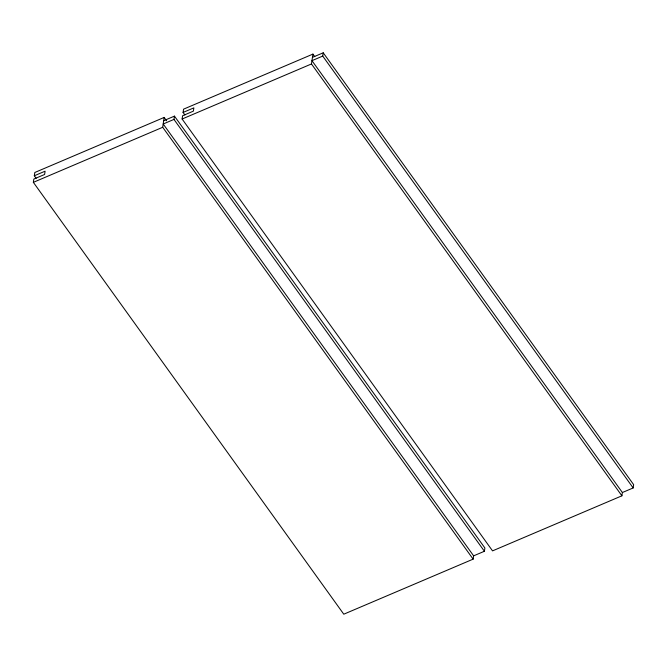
<?xml version="1.0" encoding="UTF-8"?>
<svg xmlns="http://www.w3.org/2000/svg" width="667" height="667" viewBox="0 0 667 667"><rect width="100%" height="100%" fill="white"/><g stroke="black" fill="none" stroke-linecap="round" stroke-linejoin="round"><path stroke-width="1" d="M163.673 120.71L174.454 116.125L173.97 119.41L163.19 123.995L473.628 555.853L473.136 559.138L343.78 614.199L33.35 182.341L33.834 179.056L44.614 174.471L45.098 171.186L34.317 175.771L36.143 178.306M34.317 175.771L34.809 172.486L164.165 117.425L166.592 120.81M473.136 559.138L162.706 127.28L164.165 117.425M312.439 57.387L323.22 52.801L322.728 56.086L311.956 60.672L622.386 492.529L621.902 495.814L492.546 550.875L182.108 119.018L182.591 115.733L193.372 111.147L193.864 107.862L183.083 112.448L184.901 114.982M183.083 112.448L183.567 109.163L312.923 54.102L314.741 56.637M621.902 495.814L311.464 63.957L312.923 54.102M473.628 555.853L484.409 551.267L484.892 547.982L174.454 116.125M622.386 492.529L633.166 487.944L633.65 484.659L323.22 52.801M33.35 182.341L162.706 127.28M182.108 119.018L311.464 63.957M322.728 56.086L633.166 487.944M173.97 119.41L484.409 551.267"/></g></svg>
